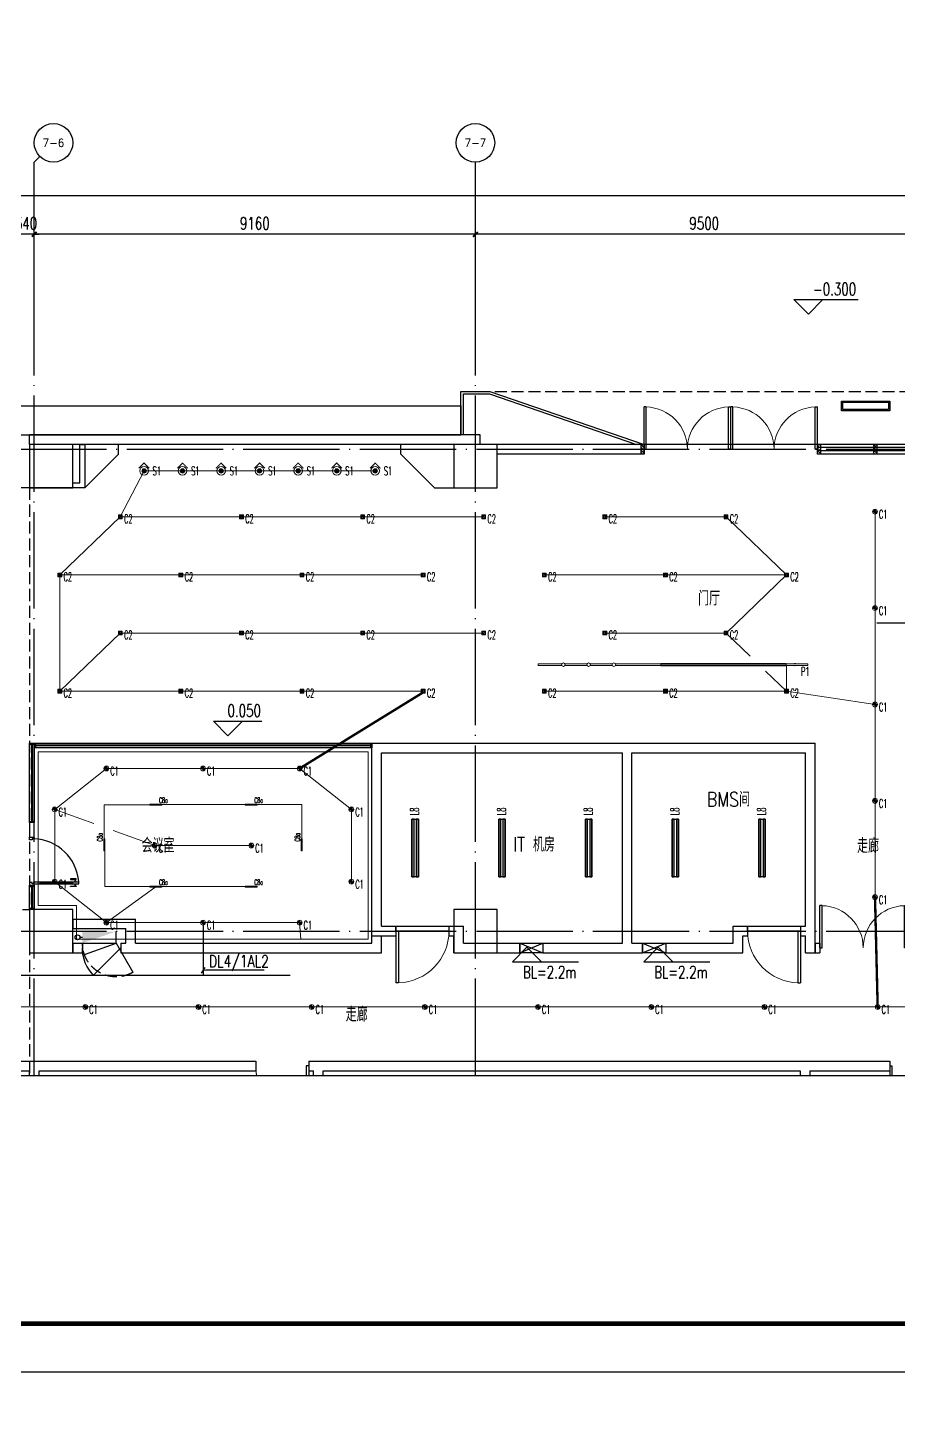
# Model space of a CAD drawing. Extents: x -621157 to 1764546, y -106808 to 741893.
# Drawn here: x 579277 to 597344, y -21421 to 7495 of the extents above; entities that cross this region are included whole.
import ezdxf
from ezdxf import colors
from ezdxf.entities.mleader import LeaderData, LeaderLine
from ezdxf.enums import TextEntityAlignment as Align
from ezdxf.math import Vec2, Vec3
from ezdxf.xclip import XClip

# ---------------------------------------------------------------- set-up
doc = ezdxf.new("R2010")
doc.units = 0
doc.header["$LTSCALE"] = 1000
doc.header["$MEASUREMENT"] = 0
doc.header["$XCLIPFRAME"] = 0
for name, pattern in [('DOT', [6.35, 0, -6.35]), ('XREF-A-101-平面图_t3$0$DASH', [0.35, 0.25, -0.1]), ('XREF-A-101-平面图_t3$0$DOTE', [2.42, 2, -0.2, 0.02, -0.2])]:
    doc.linetypes.add(name, pattern=pattern)
for name, color, linetype in [('0-底图', 7, 'Continuous'), ('AXIS_TEXT', 7, 'Continuous'), ('WIRE-照明', 4, 'Continuous'), ('XREF-A-101-平面图_t3$0$A-COLUMN', 8, 'Continuous'), ('XREF-A-101-平面图_t3$0$A-CURTWALL', 8, 'Continuous'), ('XREF-A-101-平面图_t3$0$A-DIM_ELEV', 8, 'Continuous'), ('XREF-A-101-平面图_t3$0$A-DOTE', 8, 'Continuous'), ('XREF-A-101-平面图_t3$0$A-GROUND', 8, 'Continuous'), ('XREF-A-101-平面图_t3$0$A-ROOM-CH', 8, 'Continuous'), ('XREF-A-101-平面图_t3$0$A-SEE', 8, 'Continuous'), ('XREF-A-101-平面图_t3$0$A-SURFACE', 8, 'Continuous'), ('XREF-A-101-平面图_t3$0$A-WALL', 8, 'Continuous'), ('XREF-A-101-平面图_t3$0$A-WALL-FILL', 8, 'Continuous'), ('XREF-A-101-平面图_t3$0$A-WINDOW', 8, 'Continuous'), ('XREF-A-101-平面图_t3$0$AXIS', 8, 'Continuous'), ('XREF-A-101-平面图_t3$0$DOOR-INF', 8, 'Continuous'), ('XREF-A-101-平面图_t3$0$GLASS WALL-INF', 8, 'Continuous'), ('XREF-A-101-平面图_t3$0$GROUND', 8, 'Continuous'), ('XREF-A-101-平面图_t3$0$I-SURFACE', 8, 'Continuous'), ('XREF-A-101-平面图_t3$0$I-WALL-GYPSUM', 8, 'Continuous'), ('XREF-A-101-平面图_t3$0$P-EQUIPMENT', 8, 'Continuous'), ('XREF-A-101-平面图_t3$0$P-FOUNDATION', 8, 'XREF-A-101-平面图_t3$0$DASH'), ('XREF-A-101-平面图_t3$0$PARTITION-INF', 8, 'Continuous'), ('XREF-A-101-平面图_t3$0$水-尺寸', 8, 'Continuous'), ('电-折断线', 3, 'Continuous')]:
    doc.layers.add(name, color=color, linetype=linetype)
doc.layers.add('00-dali线', color=3, linetype='Continuous', true_color=0x00ff00)
doc.layers.add('00-照明回路线', color=6, linetype='Continuous', lineweight=0)
doc.layers.add('LIGHT-INF', color=6, linetype='Continuous', lineweight=0)
doc.styles.add('COMPLEX', font='COMPLEX')
doc.styles.add('E-FST', font='txt.shx', dxfattribs={"width": 0.75, "height": 250, "bigfont": '@@gbcbig.shx'})
doc.styles.add('INF DIM', font='SIMPLEX.SHX', dxfattribs={"width": 0.7, "bigfont": 'hztxt.shx'})
doc.styles.get("Standard").update_dxf_attribs({"font": 'romans.shx', "bigfont": 'HZDXC.SHX'})
doc.styles.add('XREF-A-101-平面图_t3$0$-HZDXCROMANS', font='ROMANS.shx', dxfattribs={"bigfont": 'HZDXC.shx'})
doc.styles.add('XREF-A-101-平面图_t3$0$A-AXIS-LABEL', font='COMPLEX', dxfattribs={"bigfont": 'GBCBIG'})
doc.styles.add('XREF-A-101-平面图_t3$0$A-DIM_T3', font='SIMPLEX', dxfattribs={"width": 0.705882, "bigfont": 'GBCBIG'})
doc.styles.add('XREF-A-101-平面图_t3$0$A-STANDARD', font='SIMPLEX', dxfattribs={"bigfont": 'GBCBIG'})
doc.linetypes.add('LED', pattern='A,6,-3.5,["LED",Standard,S=2.54,R=0,X=-2.54,Y=-1.27],-4.8', length=14.3)
doc.dimstyles.get("Standard").update_dxf_attribs({"dimscale": 100, "dimtxt": 3.5, "dimasz": 1, "dimexe": 2.5, "dimexo": 3, "dimgap": 1.5, "dimtad": 1, "dimdec": 0, "dimzin": 0, "dimdsep": 46, "dimtxsty": 'Standard', "dimblk": 'ARCHTICK', "dimcen": 0.09, "dimadec": 0, "dimazin": 0, "dimtfac": 1, "dimtdec": 0, "dimtix": 1, "dimtmove": 2, "dimatfit": 3, "dimfxl": 0, "dimtolj": 1, "dimtzin": 0, "dimarcsym": 0})
doc.dimstyles.new('XREF-A-101-平面图_t3$0$A-DIM-100', dxfattribs={"dimscale": 100, "dimtxt": 2.55, "dimasz": 1, "dimexe": 2.5, "dimexo": 3, "dimgap": 1, "dimtad": 1, "dimdec": 0, "dimzin": 0, "dimdsep": 46, "dimtxsty": 'XREF-A-101-平面图_t3$0$A-DIM_T3', "dimblk": 'XREF-A-101-平面图_t3$0$_ArchTick', "dimcen": 0.09, "dimclrt": 7, "dimazin": 2, "dimtfac": 1, "dimtdec": 0, "dimtix": 1, "dimtmove": 2, "dimatfit": 3, "dimfxl": 0, "dimtolj": 1, "dimtzin": 0, "dimarcsym": 0})

# ---------------------------------------------------------------- blocks, each defined once
blk = doc.blocks.new('XREF-A-101-平面图_t3$0$_ArchTick')
at = {"color": 0, "linetype": 'ByBlock', "const_width": 0.4}
blk.add_lwpolyline([(-0.5, -0.5), (0.5, 0.5)], dxfattribs=at)
blk = doc.blocks.new('*D25413')
at = {"layer": 'Defpoints', "color": 0}
for p in [(47500, 44460), (47500, 43300), (57000, 43300)]:
    blk.add_point(p, dxfattribs=at)
at = {"layer": 'XREF-A-101-平面图_t3$0$AXIS', "color": 0, "lineweight": -2}
for p, q in [((47500, 43600), (47500, 44710)), ((57000, 43600), (57000, 44710)), ((57000, 44460), (47500, 44460))]:
    blk.add_line(p, q, dxfattribs=at)
at = {"layer": 'XREF-A-101-平面图_t3$0$AXIS', "color": 0, "linetype": 'ByBlock', "lineweight": -2, "xscale": 100, "yscale": 100, "zscale": 100, "rotation": 180}
blk.add_blockref('XREF-A-101-平面图_t3$0$_ArchTick', (47500, 44460), dxfattribs=at)
at = {"layer": 'XREF-A-101-平面图_t3$0$AXIS', "color": 0, "linetype": 'ByBlock', "lineweight": -2, "xscale": 100, "yscale": 100, "zscale": 100}
blk.add_blockref('XREF-A-101-平面图_t3$0$_ArchTick', (57000, 44460), dxfattribs=at)
at = {"layer": 'XREF-A-101-平面图_t3$0$AXIS', "color": 7, "insert": (52250, 44687), "char_height": 255, "attachment_point": 5, "style": 'XREF-A-101-平面图_t3$0$A-DIM_T3'}
blk.add_mtext('\\A1;9500', dxfattribs=at)
blk = doc.blocks.new('*D25414')
at = {"layer": 'Defpoints', "color": 0}
for p in [(38340, 44460), (38340, 43300), (47500, 43300)]:
    blk.add_point(p, dxfattribs=at)
at = {"layer": 'XREF-A-101-平面图_t3$0$AXIS', "color": 0, "lineweight": -2}
for p, q in [((38340, 43600), (38340, 44710)), ((47500, 43600), (47500, 44710)), ((47500, 44460), (38340, 44460))]:
    blk.add_line(p, q, dxfattribs=at)
at = {"layer": 'XREF-A-101-平面图_t3$0$AXIS', "color": 0, "linetype": 'ByBlock', "lineweight": -2, "xscale": 100, "yscale": 100, "zscale": 100, "rotation": 180}
blk.add_blockref('XREF-A-101-平面图_t3$0$_ArchTick', (38340, 44460), dxfattribs=at)
at = {"layer": 'XREF-A-101-平面图_t3$0$AXIS', "color": 0, "linetype": 'ByBlock', "lineweight": -2, "xscale": 100, "yscale": 100, "zscale": 100}
blk.add_blockref('XREF-A-101-平面图_t3$0$_ArchTick', (47500, 44460), dxfattribs=at)
at = {"layer": 'XREF-A-101-平面图_t3$0$AXIS', "color": 7, "insert": (42920, 44687), "char_height": 255, "attachment_point": 5, "style": 'XREF-A-101-平面图_t3$0$A-DIM_T3'}
blk.add_mtext('\\A1;9160', dxfattribs=at)
blk = doc.blocks.new('*D25415')
at = {"layer": 'Defpoints', "color": 0}
for p in [(38000, 44460), (38000, 43300), (38340, 43300)]:
    blk.add_point(p, dxfattribs=at)
at = {"layer": 'XREF-A-101-平面图_t3$0$AXIS', "color": 0, "lineweight": -2}
for p, q in [((38000, 43600), (38000, 44710)), ((38340, 43600), (38340, 44710)), ((38000, 44460), (37900, 44460)), ((38340, 44460), (38000, 44460)), ((38340, 44460), (38440, 44460))]:
    blk.add_line(p, q, dxfattribs=at)
at = {"layer": 'XREF-A-101-平面图_t3$0$AXIS', "color": 0, "linetype": 'ByBlock', "lineweight": -2, "xscale": 100, "yscale": 100, "zscale": 100}
blk.add_blockref('XREF-A-101-平面图_t3$0$_ArchTick', (38000, 44460), dxfattribs=at)
at = {"layer": 'XREF-A-101-平面图_t3$0$AXIS', "color": 0, "linetype": 'ByBlock', "lineweight": -2, "xscale": 100, "yscale": 100, "zscale": 100, "rotation": 180}
blk.add_blockref('XREF-A-101-平面图_t3$0$_ArchTick', (38340, 44460), dxfattribs=at)
at = {"layer": 'XREF-A-101-平面图_t3$0$AXIS', "color": 7, "insert": (38170, 44687), "char_height": 255, "attachment_point": 5, "style": 'XREF-A-101-平面图_t3$0$A-DIM_T3'}
blk.add_mtext('\\A1;340', dxfattribs=at)
blk = doc.blocks.new('_AXISO')
blk.add_circle((0, 0), 0.5)
at = {"layer": 'AXIS_TEXT', "style": 'COMPLEX'}
blk.add_attdef('A', text='', height=0.56, dxfattribs=at).set_placement((-0.25, -0.28), (0.25, -0.28), align=Align.FIT)
blk = doc.blocks.new('*D25422')
at = {"layer": 'Defpoints', "color": 0}
for p in [(-300, 45260), (-300, 43300), (66600, 43300)]:
    blk.add_point(p, dxfattribs=at)
at = {"layer": 'XREF-A-101-平面图_t3$0$AXIS', "color": 0, "lineweight": -2}
for p, q in [((-300, 43600), (-300, 45510)), ((66600, 43600), (66600, 45510)), ((66600, 45260), (-300, 45260))]:
    blk.add_line(p, q, dxfattribs=at)
at = {"layer": 'XREF-A-101-平面图_t3$0$AXIS', "color": 0, "linetype": 'ByBlock', "lineweight": -2, "xscale": 100, "yscale": 100, "zscale": 100, "rotation": 180}
blk.add_blockref('XREF-A-101-平面图_t3$0$_ArchTick', (-300, 45260), dxfattribs=at)
at = {"layer": 'XREF-A-101-平面图_t3$0$AXIS', "color": 0, "linetype": 'ByBlock', "lineweight": -2, "xscale": 100, "yscale": 100, "zscale": 100}
blk.add_blockref('XREF-A-101-平面图_t3$0$_ArchTick', (66600, 45260), dxfattribs=at)
at = {"layer": 'XREF-A-101-平面图_t3$0$AXIS', "color": 7, "insert": (33150, 45487), "char_height": 255, "attachment_point": 5, "style": 'XREF-A-101-平面图_t3$0$A-DIM_T3'}
blk.add_mtext('\\A1;66900', dxfattribs=at)
blk = doc.blocks.new('XREF-A-101-平面图_t3$0$G$C869EB286')
at = {"layer": 'XREF-A-101-平面图_t3$0$A-WINDOW'}
h = blk.add_hatch(dxfattribs=at)
h.set_pattern_fill('ANSI31', color=256, scale=25)
h.set_pattern_definition([(45, (-143.957, -89940), (-28.0633, 28.0633), [])])
h.paths.add_polyline_path([(0, 60), (200, 60), (200, 0), (0, 0)])
blk.add_lwpolyline([(0, 60), (200, 60), (200, 0), (0, 0)], close=True, dxfattribs=at)
blk = doc.blocks.new('XREF-A-101-平面图_t3$0$柱网1F')
at = {"layer": 'XREF-A-101-平面图_t3$0$A-COLUMN'}
for points in [[(38240, -800), (39140, -800), (39140, 100), (38240, 100)], [(47050, -800), (47950, -800), (47950, 100), (47050, 100)], [(38240, -10450), (39140, -10450), (39140, -9550), (38240, -9550)], [(47050, -10450), (47950, -10450), (47950, -9550), (47050, -9550)]]:
    blk.add_lwpolyline(points, close=True, dxfattribs=at)
blk = doc.blocks.new('XREF-A-101-平面图_t3$0$轴网(2)')
at = {"layer": 'XREF-A-101-平面图_t3$0$A-DOTE', "linetype": 'XREF-A-101-平面图_t3$0$DOTE'}
for p, q in [((38340, -3300), (38340, 43300)), ((47500, -3300), (47500, 43300))]:
    blk.add_line(p, q, dxfattribs=at)
blk = doc.blocks.new('XREF-A-101-平面图_t3$0$ROOM')
at = {"layer": 'XREF-A-101-平面图_t3$0$A-ROOM-CH', "style": 'XREF-A-101-平面图_t3$0$-HZDXCROMANS', "width": 0.6}
for tag, p in [('中文房间名称', (0, -1000)), ('英文房间名称', (0, -1500))]:
    blk.add_attdef(tag, text='', height=300, dxfattribs=at).set_placement(p, align=Align.CENTER)
blk = doc.blocks.new('_ArchTick')
at = {"color": 0, "linetype": 'ByBlock', "const_width": 0.4}
blk.add_lwpolyline([(-0.5, -0.5), (0.5, 0.5)], dxfattribs=at)
blk = doc.blocks.new('*D25423')
at = {"layer": 'Defpoints', "color": 0}
blk.add_point((0, 0), dxfattribs=at)
blk.add_point((0, 0), dxfattribs=at)
blk.add_point((0, 0), dxfattribs=at)
blk.add_point((0, 0), dxfattribs=at)
at = {"layer": 'XREF-A-101-平面图_t3$0$水-尺寸', "color": 0, "linetype": 'ByBlock', "lineweight": -2}
blk.add_line((0, 300), (0, 250), dxfattribs=at)
blk.add_line((0, 300), (0, 250), dxfattribs=at)
blk.add_arc((0, 0), 0, 180, 180, dxfattribs=at)
at = {"layer": 'XREF-A-101-平面图_t3$0$水-尺寸', "color": 0, "linetype": 'ByBlock', "lineweight": -2, "xscale": 100, "yscale": 100, "zscale": 100}
for rotation in [90, 90.00000000000001]:
    blk.add_blockref('_ArchTick', (0, 0), dxfattribs=dict(at, rotation=rotation))
at = {"layer": 'XREF-A-101-平面图_t3$0$水-尺寸', "color": 0, "insert": (0, 0), "char_height": 350, "attachment_point": 5}
blk.add_mtext('\\A1;0%%d', dxfattribs=at)
blk = doc.blocks.new('XREF-A-101-平面图_t3$0$rtgvb')
at = {"layer": 'XREF-A-101-平面图_t3$0$P-FOUNDATION', "color": 213, "linetype": 'Continuous'}
for points in [[(20370, 15825), (20370, 16025), (20850, 16025), (20850, 15825)], [(22920, 15825), (22920, 16025), (23400, 16025), (23400, 15825)]]:
    blk.add_lwpolyline(points, close=True, dxfattribs=at)
for points in [[(20370, 16025), (20850, 15825)], [(20370, 15825), (20850, 16025)], [(22920, 16025), (23400, 15825)], [(22920, 15825), (23400, 16025)]]:
    blk.add_lwpolyline(points, dxfattribs=at)
blk = doc.blocks.new('XREF-A-101-平面图_t3$0$A$C4A4B287C')
at = {"layer": 'XREF-A-101-平面图_t3$0$GLASS WALL-INF', "elevation": -1}
blk.add_lwpolyline([(100, 300), (100, 0), (0, 0), (0, 300)], close=True, dxfattribs=at)
blk = doc.blocks.new('*U25301')
at = {"layer": 'XREF-A-101-平面图_t3$0$PARTITION-INF', "color": 8}
for p, q in [((-21681, 43130), (-20082, 43130)), ((-20082, 43030), (-21681, 43030))]:
    blk.add_line(p, q, dxfattribs=at)
at = {"layer": 'XREF-A-101-平面图_t3$0$PARTITION-INF', "color": 5}
for p, q in [((-20082, 43085), (-21681, 43085)), ((-20082, 43075), (-21681, 43075))]:
    blk.add_line(p, q, dxfattribs=at)
for points in [[(-21706, 43130), (-21681, 43130), (-21681, 43030), (-21706, 43030)], [(-20082, 43130), (-20057, 43130), (-20057, 43030), (-20082, 43030)]]:
    blk.add_lwpolyline(points, close=True, dxfattribs=at)
blk = doc.blocks.new('XREF-A-101-平面图_t3$0$EW23')
at = {"color": 5}
for p, q in [((7205, 24900, 0), (7205, 23970, 0)), ((7205, 24900, 0), (7245, 24900, 0)), ((7245, 24900, 0), (7245, 23970, 0)), ((7245, 24780, 0), (7205, 24780, 0)), ((7205, 24090, 0), (7246, 24090, 0)), ((7205, 23970, 0), (7245, 23970, 0))]:
    blk.add_line(p, q, dxfattribs=at)
at = {"color": 5, "elevation": 0}
for points in [[(7215, 24995), (7175, 24995), (7175, 24895), (7205, 24895), (7205, 24940), (7233, 24940), (7233, 24985), (7233, 24995), (7215, 24995)], [(8135, 24995), (8175, 24995), (8175, 24895), (8140, 24895), (8140, 24940), (8117, 24940), (8117, 24985), (8117, 24995), (8135, 24995)]]:
    blk.add_lwpolyline(points, close=True, dxfattribs=at)
at = {"color": 8, "elevation": 0}
for points in [[(7228, 24780), (7228, 24090)], [(7160, 24035), (7160, 24026), (7150, 24026), (7150, 24140), (7160, 24140), (7160, 24045)], [(7296, 24035), (7296, 24026), (7306, 24026), (7306, 24140), (7296, 24140), (7296, 24045)]]:
    blk.add_lwpolyline(points, dxfattribs=at)
for points in [[(7200, 24035), (7154, 24035), (7154, 24045), (7200, 24045)], [(7205, 24021), (7200, 24021), (7200, 24059), (7205, 24059)], [(7246, 24021), (7256, 24021), (7256, 24059), (7246, 24059)], [(7256, 24035), (7302, 24035), (7302, 24045), (7256, 24045)]]:
    blk.add_lwpolyline(points, close=True, dxfattribs=at)
at = {"color": 8}
blk.add_arc((7172, 24936, 0), 969, 274.4003, 357.8611, dxfattribs=at)
blk = doc.blocks.new('*U25304')
at = {"layer": 'XREF-A-101-平面图_t3$0$PARTITION-INF', "color": 8}
for p, q in [((-21681, 43130), (-21231, 43130)), ((-21231, 43030), (-21681, 43030))]:
    blk.add_line(p, q, dxfattribs=at)
at = {"layer": 'XREF-A-101-平面图_t3$0$PARTITION-INF', "color": 5}
for p, q in [((-21231, 43085), (-21681, 43085)), ((-21231, 43075), (-21681, 43075))]:
    blk.add_line(p, q, dxfattribs=at)
for points in [[(-21706, 43130), (-21681, 43130), (-21681, 43030), (-21706, 43030)], [(-21231, 43130), (-21206, 43130), (-21206, 43030), (-21231, 43030)]]:
    blk.add_lwpolyline(points, close=True, dxfattribs=at)
blk = doc.blocks.new('*U25305')
at = {"layer": 'XREF-A-101-平面图_t3$0$PARTITION-INF', "color": 8}
for p, q in [((-21681, 43130), (-14721, 43130)), ((-14721, 43030), (-21681, 43030))]:
    blk.add_line(p, q, dxfattribs=at)
at = {"layer": 'XREF-A-101-平面图_t3$0$PARTITION-INF', "color": 5}
for p, q in [((-14721, 43085), (-21681, 43085)), ((-14721, 43075), (-21681, 43075))]:
    blk.add_line(p, q, dxfattribs=at)
for points in [[(-21706, 43130), (-21681, 43130), (-21681, 43030), (-21706, 43030)], [(-14721, 43130), (-14696, 43130), (-14696, 43030), (-14721, 43030)]]:
    blk.add_lwpolyline(points, close=True, dxfattribs=at)
blk = doc.blocks.new('XREF-A-101-平面图_t3$0$G$C392A9A82')
at = {"layer": 'XREF-A-101-平面图_t3$0$I-SURFACE'}
blk.add_line((38200, -9650), (38340, -9650), dxfattribs=at)
at = {"layer": 'XREF-A-101-平面图_t3$0$I-WALL-GYPSUM'}
blk.add_lwpolyline([(39240, -900), (39240, -800), (39390, -800), (39390, -200), (39390, -200), (39390, 0), (39490, 0), (39490, -900), (39240, -900)], dxfattribs=at)
at = {"layer": 'XREF-A-101-平面图_t3$0$PARTITION-INF'}
for p, q in [((40190, -200), (39490, -900)), ((40190, -200), (40190, 0)), ((46050, -200), (46050, 0)), ((46050, -200), (46750, -900)), ((39490, -900), (37050, -900)), ((46750, -900), (47150, -900))]:
    blk.add_line(p, q, dxfattribs=at)
at = {"layer": 'XREF-A-101-平面图_t3$0$DOOR-INF', "xscale": -1}
blk.add_blockref('XREF-A-101-平面图_t3$0$A$C4A4B287C', (38440, -8149), dxfattribs=at)
at = {"layer": 'XREF-A-101-平面图_t3$0$DOOR-INF', "rotation": 90}
blk.add_blockref('XREF-A-101-平面图_t3$0$EW23', (63335, -16325, 0), dxfattribs=at)
at = {"layer": 'XREF-A-101-平面图_t3$0$PARTITION-INF', "rotation": 90}
for name, p in [('*U25301', (81471, 13857, -1)), ('*U25304', (81471, 12056))]:
    blk.add_blockref(name, p, dxfattribs=at)
at = {"layer": 'XREF-A-101-平面图_t3$0$PARTITION-INF'}
blk.add_blockref('*U25305', (60146, -49330, -1), dxfattribs=at)
blk = doc.blocks.new('XREF-A-101-平面图_t3$0$DOOR2DLIB$SYSLIB$00000108')
at = {"color": 0}
for p, q in [((-0.5, 0), (-0.5, 0.4875)), ((-0.475, 0.4875), (-0.5, 0.4875)), ((-0.475, 0), (-0.475, 0.4875)), ((0.475, 0), (0.475, 0.4875)), ((0.475, 0.4875), (0.5, 0.4875)), ((0.5, 0), (0.5, 0.4875)), ((-0.5, 0), (-0.475, 0)), ((0.5, 0), (0.475, 0))]:
    blk.add_line(p, q, dxfattribs=at)
at = {"color": 0, "lineweight": 13}
for centre, start, end in [((-0.4875, 0), 0, 88.53072), ((0.4875, 0), 91.46928, 180)]:
    blk.add_arc(centre, 0.4875, start, end, dxfattribs=at)
blk = doc.blocks.new('XREF-A-101-平面图_t3$0$DOOR2DLIB$SYSLIB$00000107')
at = {"color": 0}
for p, q in [((0.45, 0.975), (0.5, 0.975)), ((0.45, 0), (0.45, 0.975)), ((0.5, 0), (0.5, 0.975)), ((0.5, 0), (0.45, 0))]:
    blk.add_line(p, q, dxfattribs=at)
at = {"color": 0, "lineweight": 13}
blk.add_arc((0.475, 0), 0.975, 91.4693, 180, dxfattribs=at)
blk = doc.blocks.new('XREF-A-101-平面图_t3$0$DOOR2DLIB$SYSLIB$00000101')
at = {"color": 0}
blk.add_line((0.5, 0), (-0.207, 0.707), dxfattribs=at)
blk.add_arc((0.5, 0), 1, 135, 180, dxfattribs=at)
blk = doc.blocks.new('Infinity011318299')
at = {"linetype": 'DOT'}
blk.add_wipeout([(-40, 40), (40, 40), (40, -40), (-40, -40)], dxfattribs=at)
for points in [[(40, 40), (-40, 40), (-40, -40), (40, -40)], [(30, 30), (30, -30), (-30, -30), (-30, 30)]]:
    blk.add_lwpolyline(points, close=True)
for radius in [29.3, 22.5]:
    blk.add_circle((0, 0), radius)
at = {"style": 'INF DIM', "width": 0.5}
blk.add_text('C2', height=180, dxfattribs=at).set_placement((78, -130))
blk = doc.blocks.new('Infinity0113183485')
h = blk.add_hatch(color=256)
edge = h.paths.add_edge_path()
edge.add_arc((0, 0), 45, -90, 270, ccw=False)
at = {"const_width": 22.5}
blk.add_lwpolyline([(-109, 54), (0, 163), (109, 54)], dxfattribs=at)
for radius in [90, 45]:
    blk.add_circle((0, 0), radius)
at = {"style": 'INF DIM', "width": 0.5}
blk.add_text('S1', height=180, dxfattribs=at).set_placement((179, -90))
blk = doc.blocks.new('Infinity0113184999')
for p, q in [((-4584, 15), (-5041, 15)), ((-4060, 15), (-4515, 15)), ((-3050, 15), (-3991, 15)), ((-450, 14), (-3050, 14)), ((-4584, -15), (-5041, -15)), ((-4060, -15), (-4515, -15)), ((-3050, -15), (-3991, -15)), ((-450, -14), (-3050, -14))]:
    blk.add_line(p, q)
for points in [[(-5109, 15), (-5600, 15), (-5600, 14), (-5600, -8), (-5600, -11), (-5600, -13), (-5600, -14), (-5600, -15), (-5109, -15)], [(-450, -24), (-3050, -24), (-3050, 24), (-450, 24), (-450, -24)], [(-450, 15), (0, 15), (0, -15), (-450, -15)]]:
    blk.add_lwpolyline(points)
for centre in [(-5075, 0), (-4550, 0), (-4025, 0)]:
    blk.add_circle(centre, 37.5)
for start, end in [(38.6822, 141.3178), (218.6822, 321.3178)]:
    blk.add_arc((-276, 0), 24, start, end)
at = {"style": 'INF DIM', "width": 0.5}
blk.add_text('P1', height=180, dxfattribs=at).set_placement((-140, -231))
blk = doc.blocks.new('A$Cffee1762')
h = blk.add_hatch(color=8)
h.dxf.hatch_style = 1
h.paths.add_polyline_path([(-50, 0), (-24, 0, -0.414214), (0, 24), (0, 50, 0.414214)])
h.paths.add_polyline_path([(0, -24), (0, -50, 0.414214), (50, 0), (24, 0, -0.414214)])
at = {"color": 8}
for points in [[(50, 0), (-50, 0)], [(0, 50), (0, -50)]]:
    blk.add_lwpolyline(points, dxfattribs=at)
blk.add_circle((0, 0), 50)
blk.add_circle((0, 0), 24.5, dxfattribs=at)
at = {"style": 'INF DIM', "width": 0.5}
blk.add_text('C1', height=180, dxfattribs=at).set_placement((81, -144))
blk = doc.blocks.new('*U24663')
at = {"layer": 'LIGHT-INF'}
blk.add_blockref('A$Cffee1762', (-71, 47), dxfattribs=at)
blk = doc.blocks.new('*U24662')
at = {"layer": 'LIGHT-INF', "color": 0, "linetype": 'ByBlock', "lineweight": -2}
for p in [(0, 8000), (0, 6000), (0, 4000), (0, 2000), (0, 0)]:
    blk.add_blockref('*U24663', p, dxfattribs=at)
blk = doc.blocks.new('*U24665')
at = {"layer": 'LIGHT-INF'}
blk.add_blockref('A$Cffee1762', (-71, 47), dxfattribs=at)
blk = doc.blocks.new('*U24664')
at = {"layer": 'LIGHT-INF', "color": 0, "linetype": 'ByBlock', "lineweight": -2}
for p in [(-23500, 0), (-21150, 0), (-18800, 0), (-16450, 0), (-14100, 0), (-11750, 0), (-9400, 0), (-7050, 0)]:
    blk.add_blockref('*U24665', p, dxfattribs=at)
blk = doc.blocks.new('C8A')
blk.add_lwpolyline([(793203, -54121), (793203, -54086), (793603, -54086), (793603, -54121)], close=True)
for centre in [(793243, -54104), (793283, -54104), (793323, -54104), (793363, -54104), (793403, -54104), (793443, -54104), (793483, -54104), (793523, -54104), (793563, -54104)]:
    blk.add_circle(centre, 10)
at = {"style": 'INF DIM', "width": 0.5}
blk.add_text('C8a', height=180, dxfattribs=at).set_placement((793513, -54050))
blk = doc.blocks.new('G$C6C03BD24')
h = blk.add_hatch(color=8)
h.dxf.hatch_style = 1
h.paths.add_polyline_path([(46228, -7675), (46183, -7675), (46183, -8875), (46228, -8875)])
h = blk.add_hatch(color=8)
h.dxf.hatch_style = 1
h.paths.add_polyline_path([(46317, -7675), (46272, -7675), (46272, -8875), (46317, -8875)])
h = blk.add_hatch(color=8)
h.dxf.hatch_style = 1
h.paths.add_polyline_path([(48028, -7675), (47983, -7675), (47983, -8875), (48028, -8875)])
h = blk.add_hatch(color=8)
h.dxf.hatch_style = 1
h.paths.add_polyline_path([(48117, -7675), (48072, -7675), (48072, -8875), (48117, -8875)])
h = blk.add_hatch(color=8)
h.dxf.hatch_style = 1
h.paths.add_polyline_path([(49828, -7675), (49783, -7675), (49783, -8875), (49828, -8875)])
h = blk.add_hatch(color=8)
h.dxf.hatch_style = 1
h.paths.add_polyline_path([(49917, -7675), (49872, -7675), (49872, -8875), (49917, -8875)])
h = blk.add_hatch(color=8)
h.dxf.hatch_style = 1
h.paths.add_polyline_path([(51628, -7675), (51583, -7675), (51583, -8875), (51628, -8875)])
h = blk.add_hatch(color=8)
h.dxf.hatch_style = 1
h.paths.add_polyline_path([(51717, -7675), (51672, -7675), (51672, -8875), (51717, -8875)])
h = blk.add_hatch(color=8)
h.dxf.hatch_style = 1
h.paths.add_polyline_path([(53428, -7675), (53383, -7675), (53383, -8875), (53428, -8875)])
h = blk.add_hatch(color=8)
h.dxf.hatch_style = 1
h.paths.add_polyline_path([(53517, -7675), (53472, -7675), (53472, -8875), (53517, -8875)])
at = {"color": 8}
for p, q in [((46183, -7675), (46317, -7675)), ((46183, -8875), (46183, -7675)), ((46317, -7675), (46317, -8875)), ((47983, -7675), (48117, -7675)), ((47983, -8875), (47983, -7675)), ((48117, -7675), (48117, -8875)), ((49783, -7675), (49917, -7675)), ((49783, -8875), (49783, -7675)), ((49917, -7675), (49917, -8875)), ((51583, -7675), (51717, -7675)), ((51583, -8875), (51583, -7675)), ((51717, -7675), (51717, -8875)), ((53383, -7675), (53517, -7675)), ((53383, -8875), (53383, -7675)), ((53517, -7675), (53517, -8875)), ((46317, -8875), (46183, -8875)), ((48117, -8875), (47983, -8875)), ((49917, -8875), (49783, -8875)), ((51717, -8875), (51583, -8875)), ((53517, -8875), (53383, -8875))]:
    blk.add_line(p, q, dxfattribs=at)
for points in [[(46183, -7675), (46183, -8875), (46228, -8875), (46228, -7675), (46183, -7675)], [(46272, -7675), (46272, -8875), (46317, -8875), (46317, -7675), (46272, -7675)], [(47983, -7675), (47983, -8875), (48028, -8875), (48028, -7675), (47983, -7675)], [(48072, -7675), (48072, -8875), (48117, -8875), (48117, -7675), (48072, -7675)], [(49783, -7675), (49783, -8875), (49828, -8875), (49828, -7675), (49783, -7675)], [(49872, -7675), (49872, -8875), (49917, -8875), (49917, -7675), (49872, -7675)], [(51583, -7675), (51583, -8875), (51628, -8875), (51628, -7675), (51583, -7675)], [(51672, -7675), (51672, -8875), (51717, -8875), (51717, -7675), (51672, -7675)], [(53383, -7675), (53383, -8875), (53428, -8875), (53428, -7675), (53383, -7675)], [(53472, -7675), (53472, -8875), (53517, -8875), (53517, -7675), (53472, -7675)]]:
    blk.add_lwpolyline(points, close=True, dxfattribs=at)
at = {"layer": 'LIGHT-INF', "color": 6, "linetype": 'LED', "ltscale": 0.05}
blk.add_lwpolyline([(38420, -6280), (38420, -9470), (39220, -9470), (39220, -10170), (45270, -10170), (45270, -6280)], close=True, dxfattribs=at)
at = {"layer": 'LIGHT-INF', "color": 6}
for name, p in [('Infinity0113183485', (40620, -450)), ('Infinity0113183485', (41420, -450)), ('Infinity0113183485', (42220, -450)), ('Infinity0113183485', (43020, -450)), ('Infinity0113183485', (43820, -450)), ('Infinity0113183485', (44620, -450)), ('Infinity0113183485', (45420, -450)), ('Infinity011318299', (40128, -1405)), ('Infinity011318299', (42643, -1405)), ('Infinity011318299', (45158, -1405)), ('Infinity011318299', (47672, -1405)), ('Infinity011318299', (50187, -1405)), ('Infinity011318299', (52702, -1405)), ('*U24662', (55866, -9344)), ('Infinity011318299', (38871, -2610)), ('Infinity011318299', (41386, -2610)), ('Infinity011318299', (43900, -2610)), ('Infinity011318299', (46415, -2610)), ('Infinity011318299', (48930, -2610)), ('Infinity011318299', (51444, -2610)), ('Infinity011318299', (53959, -2610)), ('Infinity011318299', (40128, -3815)), ('Infinity011318299', (42643, -3815)), ('Infinity011318299', (45158, -3815)), ('Infinity011318299', (47672, -3815)), ('Infinity011318299', (50187, -3815)), ('Infinity011318299', (52702, -3815)), ('Infinity0113184999', (54400, -4470)), ('Infinity011318299', (38871, -5020)), ('Infinity011318299', (41386, -5020)), ('Infinity011318299', (43900, -5020)), ('Infinity011318299', (46415, -5020)), ('Infinity011318299', (48930, -5020)), ('Infinity011318299', (51444, -5020)), ('Infinity011318299', (53959, -5020)), ('A$Cffee1762', (39839, -6625)), ('A$Cffee1762', (41845, -6625)), ('A$Cffee1762', (43851, -6625)), ('A$Cffee1762', (38765, -7475)), ('A$Cffee1762', (44925, -7475)), ('A$Cffee1762', (40842, -8225)), ('A$Cffee1762', (42848, -8225)), ('A$Cffee1762', (38765, -8975)), ('A$Cffee1762', (44925, -8975)), ('A$Cffee1762', (39839, -9825)), ('A$Cffee1762', (41845, -9825)), ('A$Cffee1762', (43851, -9825)), ('*U24664', (62971, -11622))]:
    blk.add_blockref(name, p, dxfattribs=at)
at = {"layer": 'LIGHT-INF', "color": 6, "xscale": 0.625, "yscale": 0.625, "zscale": 0.625}
for p in [(-455013, 26440), (-453035, 26440), (-455013, 24738), (-453035, 24738)]:
    blk.add_blockref('C8A', p, dxfattribs=at)
at = {"layer": 'LIGHT-INF', "color": 6, "xscale": 0.625, "yscale": 0.625, "zscale": 0.625, "rotation": 90}
for p in [(5980, -504088), (10080, -504088)]:
    blk.add_blockref('C8A', p, dxfattribs=at)
at = {"color": 8, "style": 'INF DIM', "width": 0.5}
for p in [(46328, -7596), (48128, -7596), (49928, -7596), (51728, -7596), (53528, -7596)]:
    blk.add_text('L8', height=180, rotation=90, dxfattribs=at).set_placement(p)
blk = doc.blocks.new('_Oblique')
at = {"color": 0, "linetype": 'ByBlock', "lineweight": -2}
blk.add_line((-0.5, -0.5), (0.5, 0.5), dxfattribs=at)
blk = doc.blocks.new('A0-Verital')
blk.add_lwpolyline([(118900, 84100), (0, 84100), (0, 0), (118900, 0)], close=True)
at = {"const_width": 100}
blk.add_lwpolyline([(2500, 83100), (117900, 83100), (117900, 1000), (2500, 1000)], close=True, dxfattribs=at)
blk = doc.blocks.new('XREF-A-101-平面图_t3$0$轴网')
at = {"layer": 'XREF-A-101-平面图_t3$0$A-DOTE', "linetype": 'XREF-A-101-平面图_t3$0$DOTE'}
for p, q in [((38340, -3300), (38340, 43300)), ((47500, -3300), (47500, 43300)), ((-3300, 40000), (69800, 40000)), ((55830.8, 36400), (69800, 36400)), ((-3300, 30000), (69800, 30000))]:
    blk.add_line(p, q, dxfattribs=at)
at = {"layer": 'XREF-A-101-平面图_t3$0$AXIS'}
for p, q in [((38340, 45959.5), (38457.2, 46076.7)), ((38340, 43300), (38340, 45959.5)), ((47500, 43300), (47500, 45959.5))]:
    blk.add_line(p, q, dxfattribs=at)
ref = blk.add_blockref('_AXISO', (38740, 46359.5), dxfattribs=dict(at, xscale=800, yscale=800, zscale=800))
ref.add_attrib('A', '7-6', dxfattribs={"color": 7, "height": 168.54, "style": 'XREF-A-101-平面图_t3$0$A-AXIS-LABEL', "width": 0.933333}).set_placement((38515.3, 46275.2), (38964.7, 46275.2), align=Align.FIT)
ref = blk.add_blockref('_AXISO', (47500, 46359.5), dxfattribs=dict(at, xscale=800, yscale=800, zscale=800))
ref.add_attrib('A', '7-7', dxfattribs={"color": 7, "height": 168.54, "style": 'XREF-A-101-平面图_t3$0$A-AXIS-LABEL', "width": 0.933333}).set_placement((47275.3, 46275.2), (47724.7, 46275.2), align=Align.FIT)
for p1, p2, distance, picture, middle in [((66600, 43300), (-300, 43300), -1959.5, '*D25422', (33150, 45487)), ((38340, 43300), (38000, 43300), -1159.5, '*D25415', (38170, 44687)), ((47500, 43300), (38340, 43300), -1159.5, '*D25414', (42920, 44687)), ((57000, 43300), (47500, 43300), -1159.5, '*D25413', (52250, 44687))]:
    dim = blk.add_aligned_dim(p1=p1, p2=p2, distance=distance, dimstyle='XREF-A-101-平面图_t3$0$A-DIM-100', dxfattribs=at)
    dim.commit()
    dim.dimension.update_dxf_attribs({"geometry": picture, "text_midpoint": middle})
blk = doc.blocks.new('XREF-A-101-平面图_t3$0$单出口消火栓新')
for p, q in [((-240, 700), (-846.2, 1050)), ((-479.4, 42.2), (-240, 700)), ((-240, 0), (-240, 700)), ((-240, 700), (0, 700))]:
    blk.add_line(p, q)
at = {"color": 0, "linetype": 'XREF-A-101-平面图_t3$0$DASH'}
blk.add_arc((-240, 700), 700, 150, 270, dxfattribs=at)
blk.add_solid([(-240, 0), (0, 0), (0, 700)])
at = {"layer": 'XREF-A-101-平面图_t3$0$水-尺寸', "linetype": 'ByBlock'}
dim = blk.add_angular_dim_3p(base=(0, 0), center=(0, 0), p1=(0, 0), p2=(0, 0), dimstyle='Standard', dxfattribs=at)
dim.commit()
dim.dimension.update_dxf_attribs({"geometry": '*D25423', "text_midpoint": (0, 0)})
blk = doc.blocks.new('*U25256')
at = {"layer": 'XREF-A-101-平面图_t3$0$P-EQUIPMENT', "color": 10}
blk.add_line((0, 120), (50, 120), dxfattribs=at)
at = {"layer": 'XREF-A-101-平面图_t3$0$P-EQUIPMENT'}
blk.add_circle((100, 120), 50, dxfattribs=at)
at = {"layer": 'XREF-A-101-平面图_t3$0$P-EQUIPMENT', "xscale": -1, "rotation": 90}
blk.add_blockref('XREF-A-101-平面图_t3$0$单出口消火栓新', (0, 0), dxfattribs=at)
blk = doc.blocks.new('XREF-A-101-平面图_t3$0$G$C156FCA62')
at = {"layer": 'XREF-A-101-平面图_t3$0$P-EQUIPMENT', "rotation": 180.0000000038017}
blk.add_blockref('*U25256', (39340, 29990), dxfattribs=at)
blk = doc.blocks.new('*U25374')
at = {"layer": 'XREF-A-101-平面图_t3$0$P-EQUIPMENT', "color": 10}
blk.add_line((0, 120), (50, 120), dxfattribs=at)
at = {"layer": 'XREF-A-101-平面图_t3$0$P-EQUIPMENT'}
blk.add_circle((100, 120), 50, dxfattribs=at)
at = {"layer": 'XREF-A-101-平面图_t3$0$P-EQUIPMENT', "xscale": -1, "rotation": 90}
blk.add_blockref('XREF-A-101-平面图_t3$0$单出口消火栓新', (0, 0), dxfattribs=at)
blk = doc.blocks.new('XREF-A-101-平面图_t3$0$G$C646F86AA')
at = {"layer": 'XREF-A-101-平面图_t3$0$P-EQUIPMENT', "rotation": 180.0000000038017}
blk.add_blockref('*U25374', (39340, 29990), dxfattribs=at)
blk = doc.blocks.new('XREF-A-101-平面图_t3')
at = {"layer": 'XREF-A-101-平面图_t3$0$A-DIM_ELEV'}
for p, q in [((254412, 42805), (254112, 43105)), ((254112, 43105), (255442, 43105)), ((254412, 42805), (254712, 43105))]:
    blk.add_line(p, q, dxfattribs=at)
at = {"layer": 'XREF-A-101-平面图_t3$0$A-GROUND', "linetype": 'XREF-A-101-平面图_t3$0$DASH'}
for points in [[(238240, 139200), (238240, 100400)], [(238240, 39200), (238240, 600)]]:
    blk.add_lwpolyline(points, dxfattribs=at)
at = {"layer": 'XREF-A-101-平面图_t3$0$A-SEE', "linetype": 'XREF-A-101-平面图_t3$0$DASH'}
blk.add_lwpolyline([(247200, 41200), (247200, 41200), (267700, 41200), (267700, 27600), (267700, 27600)], dxfattribs=at)
at = {"layer": 'XREF-A-101-平面图_t3$0$A-SURFACE'}
for points in [[(247200, 40300), (247200, 41200), (247800, 41200), (251000, 40100)], [(247250, 40300), (247250, 41150), (247792, 41150), (250846, 40100)]]:
    blk.add_lwpolyline(points, dxfattribs=at)
for points in [[(256100, 41000), (256100, 40800), (255100, 40800), (255100, 41000)], [(256075, 40975), (256075, 40825), (255125, 40825), (255125, 40975)]]:
    blk.add_lwpolyline(points, close=True, dxfattribs=at)
at = {"layer": 'XREF-A-101-平面图_t3$0$A-WALL'}
for p, q in [((234650, 27100), (238240, 27100)), ((238240, 24050), (238240, 27100)), ((238440, 23950), (238440, 27100)), ((238440, 27100), (242940, 27100)), ((244040, 27100), (244140, 27100)), ((244140, 22550), (244140, 27100)), ((244340, 22650), (244340, 27100)), ((244340, 27100), (254240, 27100)), ((254240, 27100), (254240, 25850)), ((254440, 27100), (256100, 27100)), ((254440, 27100), (254440, 25850))]:
    blk.add_line(p, q, dxfattribs=at)
at = {"layer": 'XREF-A-101-平面图_t3$0$A-WALL-FILL', "color": 171}
blk.add_line((247600, 40300), (238240, 40300), dxfattribs=at)
at = {"layer": 'XREF-A-101-平面图_t3$0$A-WINDOW'}
for points in [[(245850, 30100), (246950, 30100), (246950, 30000), (245850, 30000)], [(253150, 30100), (254250, 30100), (254250, 30000), (253150, 30000)]]:
    blk.add_lwpolyline(points, close=True, dxfattribs=at)
at = {"layer": 'XREF-A-101-平面图_t3$0$GROUND'}
for p in [(247200, 40900), (237150, 40300)]:
    blk.add_line(p, (247200, 40300), dxfattribs=at)
blk.add_lwpolyline([(213350, 40700), (236550, 40700), (236550, 40900), (247200, 40900)], dxfattribs=at)
for name, p in [('XREF-A-101-平面图_t3$0$rtgvb', (228050, 13725)), ('XREF-A-101-平面图_t3$0$G$C156FCA62', (200000, 0))]:
    blk.add_blockref(name, p)
at = {"layer": 'XREF-A-101-平面图_t3$0$A-COLUMN'}
blk.add_blockref('XREF-A-101-平面图_t3$0$柱网1F', (200000, 40000), dxfattribs=at)
at = {"layer": 'XREF-A-101-平面图_t3$0$A-DOTE'}
for name, p in [('XREF-A-101-平面图_t3$0$轴网(2)', (200000, 100000)), ('XREF-A-101-平面图_t3$0$轴网', (200000, 0))]:
    blk.add_blockref(name, p, dxfattribs=at)
at = {"layer": 'XREF-A-101-平面图_t3$0$A-ROOM-CH'}
ref = blk.add_blockref('XREF-A-101-平面图_t3$0$ROOM', (252351, 37756), dxfattribs=at)
ref.add_attrib('中文房间名称', '门厅', dxfattribs={"height": 300, "style": 'XREF-A-101-平面图_t3$0$-HZDXCROMANS', "width": 0.8}).set_placement((252351, 36756), align=Align.CENTER)
ref = blk.add_blockref('XREF-A-101-平面图_t3$0$ROOM', (252752, 33584), dxfattribs=at)
ref.add_attrib('中文房间名称', 'BMS间', dxfattribs={"height": 300, "style": 'XREF-A-101-平面图_t3$0$-HZDXCROMANS', "width": 0.8}).set_placement((252752, 32584), align=Align.CENTER)
ref = blk.add_blockref('XREF-A-101-平面图_t3$0$ROOM', (240912, 32630), dxfattribs=at)
ref.add_attrib('中文房间名称', '会议室', dxfattribs={"height": 300, "style": 'XREF-A-101-平面图_t3$0$-HZDXCROMANS', "width": 0.8}).set_placement((240912, 31630), align=Align.CENTER)
ref = blk.add_blockref('XREF-A-101-平面图_t3$0$ROOM', (248716, 32648), dxfattribs=at)
ref.add_attrib('中文房间名称', 'IT 机房', dxfattribs={"height": 300, "style": 'XREF-A-101-平面图_t3$0$-HZDXCROMANS', "width": 0.8}).set_placement((248716, 31648), align=Align.CENTER)
ref = blk.add_blockref('XREF-A-101-平面图_t3$0$ROOM', (255651, 32620), dxfattribs=at)
ref.add_attrib('中文房间名称', '走廊', dxfattribs={"height": 300, "style": 'XREF-A-101-平面图_t3$0$-HZDXCROMANS', "width": 0.8}).set_placement((255651, 31620), align=Align.CENTER)
ref = blk.add_blockref('XREF-A-101-平面图_t3$0$ROOM', (245035, 29121), dxfattribs=at)
ref.add_attrib('中文房间名称', '走廊', dxfattribs={"height": 300, "style": 'XREF-A-101-平面图_t3$0$-HZDXCROMANS', "width": 0.8}).set_placement((245035, 28121), align=Align.CENTER)
at = {"layer": 'XREF-A-101-平面图_t3$0$A-WINDOW', "rotation": 270}
for p in [(250940, 40100), (254600, 40100), (255770, 40100)]:
    blk.add_blockref('XREF-A-101-平面图_t3$0$G$C869EB286', p, dxfattribs=at)
at = {"layer": 'XREF-A-101-平面图_t3$0$A-DIM_ELEV', "color": 7, "style": 'XREF-A-101-平面图_t3$0$A-STANDARD', "width": 0.705882}
blk.add_text('-0.300', height=255, dxfattribs=at).set_placement((254509, 43195))
blk.add_blockref('XREF-A-101-平面图_t3$0$G$C392A9A82', (199900, 40100))
at = {"layer": 'XREF-A-101-平面图_t3$0$A-CURTWALL'}
for p, q in [((258200, 40100), (254600, 40100)), ((258200, 40033), (254600, 40033)), ((258200, 39967), (254600, 39967)), ((258200, 39900), (254600, 39900))]:
    blk.add_line(p, q, dxfattribs=at)
for points in [[(251000, 39900), (251000, 40100)], [(254600, 39900), (254600, 40100)]]:
    blk.add_lwpolyline(points, dxfattribs=at)
at = {"layer": 'XREF-A-101-平面图_t3$0$A-DIM_ELEV'}
for p, q in [((242362, 34055), (242062, 34355)), ((242062, 34355), (243063, 34355)), ((242362, 34055), (242662, 34355)), ((248569, 29665), (248269, 29365)), ((248569, 29665), (248869, 29365)), ((251296, 29665), (250996, 29365)), ((251296, 29665), (251596, 29365)), ((248269, 29365), (249642, 29365)), ((250996, 29365), (252368, 29365))]:
    blk.add_line(p, q, dxfattribs=at)
at = {"layer": 'XREF-A-101-平面图_t3$0$A-WALL'}
for p, q in [((245350, 33900), (250650, 33900)), ((245350, 29900), (245350, 33900)), ((250650, 33900), (254550, 33900)), ((254550, 30000), (254550, 33900)), ((245550, 33700), (250550, 33700)), ((245550, 30100), (245550, 33700)), ((250550, 29750), (250550, 33700)), ((250750, 29750), (250750, 33700)), ((250750, 33700), (254350, 33700)), ((254350, 30100), (254350, 33700)), ((245550, 30100), (245850, 30100)), ((246950, 30100), (247250, 30100)), ((247250, 29750), (247250, 30100)), ((252850, 30100), (253150, 30100)), ((252850, 29750), (252850, 30100)), ((254250, 30100), (254350, 30100)), ((245350, 29900), (245850, 29900)), ((246950, 29900), (247050, 29900)), ((247050, 29550), (247050, 29900)), ((253050, 29900), (253150, 29900)), ((253050, 29550), (253050, 29900)), ((254250, 29900), (254350, 29900)), ((254350, 29550), (254350, 29900)), ((254550, 29550), (254550, 30000)), ((247050, 29550), (248420, 29550)), ((247250, 29750), (248420, 29750)), ((248420, 29750), (248420, 29550)), ((248900, 29750), (250550, 29750)), ((248900, 29750), (248900, 29550)), ((248900, 29550), (250650, 29550)), ((250650, 29550), (250970, 29550)), ((250750, 29750), (250970, 29750)), ((250970, 29750), (250970, 29550)), ((251450, 29750), (252850, 29750)), ((251450, 29750), (251450, 29550)), ((251450, 29550), (253050, 29550)), ((254350, 29550), (254550, 29550)), ((234650, 27300), (238340, 27300)), ((238340, 27300), (242940, 27300)), ((244040, 27300), (244240, 27300)), ((244240, 27300), (254340, 27300)), ((254340, 27300), (256100, 27300))]:
    blk.add_line(p, q, dxfattribs=at)
for points in [[(245850, 30100), (245850, 29900)], [(246950, 30100), (246950, 29900)], [(253150, 30100), (253150, 29900)], [(254250, 30100), (254250, 29900)], [(242940, 27300), (242940, 27100)], [(244040, 27300), (244040, 27100)], [(256100, 27300), (256100, 27100)]]:
    blk.add_lwpolyline(points, dxfattribs=at)
at = {"layer": 'XREF-A-101-平面图_t3$0$A-WALL-FILL', "color": 171}
for p, q in [((238240, 40100), (238240, 40300)), ((247600, 40100), (247600, 40300)), ((247600, 40100), (238240, 40100)), ((251000, 40100), (247950, 40100)), ((247950, 39900), (247950, 40100)), ((251000, 39900), (251000, 40100)), ((251000, 39900), (247950, 39900))]:
    blk.add_line(p, q, dxfattribs=at)
at = {"layer": 'XREF-A-101-平面图_t3$0$A-WINDOW'}
for p, q in [((252800, 40100), (251000, 40100)), ((254600, 40100), (252800, 40100))]:
    blk.add_line(p, q, dxfattribs=at)
at = {"layer": 'XREF-A-101-平面图_t3$0$I-WALL-GYPSUM'}
for p, q in [((239140, 30250), (240440, 30250)), ((239140, 30250), (239140, 30050)), ((240440, 29750), (240440, 30250)), ((239140, 30050), (240240, 30050)), ((240240, 29750), (240240, 30050)), ((245350, 29750), (245350, 29900)), ((245350, 29900), (245550, 29900)), ((245550, 29550), (245550, 29900)), ((239140, 29750), (239340, 29750)), ((239140, 29750), (239140, 29550)), ((239140, 29550), (239340, 29550)), ((240140, 29750), (240240, 29750)), ((240140, 29550), (240340, 29550)), ((240340, 29550), (245550, 29550)), ((240440, 29750), (245350, 29750)), ((254550, 29750), (254650, 29750)), ((254550, 29750), (254550, 29550)), ((254550, 29550), (254650, 29550))]:
    blk.add_line(p, q, dxfattribs=at)
for points in [[(239340, 29750), (239340, 29550)], [(240140, 29750), (240140, 29550)], [(254650, 29750), (254650, 29550)]]:
    blk.add_lwpolyline(points, dxfattribs=at)
blk.add_blockref('XREF-A-101-平面图_t3$0$G$C646F86AA', (200000, 0))
blk.add_blockref('XREF-A-101-平面图_t3$0$G$C646F86AA', (200000, 0))
at = {"layer": 'XREF-A-101-平面图_t3$0$A-WINDOW', "xscale": 1800, "yscale": -1800, "zscale": 1800, "rotation": 180}
for p in [(251900, 40000), (253700, 40000)]:
    blk.add_blockref('XREF-A-101-平面图_t3$0$DOOR2DLIB$SYSLIB$00000108', p, dxfattribs=at)
at = {"layer": 'XREF-A-101-平面图_t3$0$A-WINDOW'}
for name, p, xscale, yscale, zscale in [('XREF-A-101-平面图_t3$0$DOOR2DLIB$SYSLIB$00000108', (255550, 29650), 1800, 1800, 1800), ('XREF-A-101-平面图_t3$0$DOOR2DLIB$SYSLIB$00000107', (246400, 30000), -1100, -1100, -1100), ('XREF-A-101-平面图_t3$0$DOOR2DLIB$SYSLIB$00000107', (253700, 30000), 1100, -1100, 1100), ('XREF-A-101-平面图_t3$0$DOOR2DLIB$SYSLIB$00000101', (239740, 29650), 800, -800, 800), ('XREF-A-101-平面图_t3$0$DOOR2DLIB$SYSLIB$00000107', (243490, 27200), 1100, -1100, 1100), ('XREF-A-101-平面图_t3$0$DOOR2DLIB$SYSLIB$00000108', (257000, 27200), -1800, -1800, -1800)]:
    blk.add_blockref(name, p, dxfattribs=dict(at, xscale=xscale, yscale=yscale, zscale=zscale))
at = {"layer": 'XREF-A-101-平面图_t3$0$A-DIM_ELEV', "color": 7, "style": 'XREF-A-101-平面图_t3$0$A-STANDARD', "width": 0.705882}
for s, p in [('0.050', (242353, 34445)), ('BL=2.2m', (248486, 29020)), ('BL=2.2m', (251212, 29020))]:
    blk.add_text(s, height=255, dxfattribs=at).set_placement(p)
blk = doc.blocks.new('G$C4EA2D6B6')
at = {"layer": '00-dali线', "ltscale": 5, "const_width": 50}
for points in [[(43951, -6725), (46527, -5139)], [(55895, -9398), (55950, -11675)]]:
    blk.add_lwpolyline(points, dxfattribs=at)
at = {"layer": '00-照明回路线', "ltscale": 5}
for p, q in [((40228, -1505), (40720, -550)), ((40720, -550), (45520, -550)), ((55895, -5398), (55895, -1398)), ((40228, -1505), (38971, -2710)), ((40228, -1505), (47772, -1505)), ((50287, -1505), (52802, -1505)), ((52802, -1505), (54059, -2710)), ((38971, -2710), (38971, -5124)), ((41486, -2710), (38971, -2710)), ((46515, -2710), (41486, -2710)), ((54059, -2710), (49030, -2710)), ((54059, -2710), (52802, -3915)), ((40228, -3915), (38971, -5120)), ((47772, -3915), (40228, -3915)), ((52802, -3915), (50287, -3915)), ((52802, -3915), (53304, -4396)), ((54059, -5120), (54059, -4585)), ((53624, -4703), (54059, -5120)), ((38971, -5124), (46515, -5120)), ((54059, -5120), (49030, -5120)), ((54059, -5120), (55895, -5398)), ((55895, -5398), (55895, -9398)), ((38865, -7575), (39939, -6725)), ((39939, -6725), (43951, -6725)), ((43951, -6725), (45025, -7575)), ((39895, -8215), (39895, -7477)), ((39895, -7477), (40835, -7477)), ((41055, -7475), (42835, -7475)), ((43055, -7475), (43995, -7475)), ((43995, -7475), (43995, -8215)), ((38865, -9075), (38865, -7575)), ((39677, -7868), (38865, -7575)), ((45025, -7575), (45025, -9075)), ((40942, -8325), (40079, -8013)), ((40942, -8325), (42948, -8325)), ((39908, -9175), (39908, -8435)), ((39939, -9925), (38865, -9075)), ((40835, -9175), (39908, -9175)), ((39939, -9925), (40945, -9193)), ((41055, -9175), (42835, -9175)), ((43951, -9925), (39939, -9925)), ((43951, -9925), (43976, -10270)), ((32450, -11675), (63000, -11675))]:
    blk.add_line(p, q, dxfattribs=at)
at = {"layer": 'WIRE-照明'}
blk.add_lwpolyline([(5339, -6670), (4129, -6670), (4129, -10967, 0.414214), (4179, -11017), (43752, -11017)], format="xyb", dxfattribs=at)
blk.add_lwpolyline([(41945, -9949), (41945, -11017)], dxfattribs=at)
at = {"layer": '00-dali线', "ltscale": 5}
ml = blk.add_multileader_mtext('Standard', dxfattribs=at)
ml.set_content('{\\Ftxt,whgtxt|c134;DL4/1AL2}', color=256, style='E-FST')
ml.set_leader_properties(color=256)
ml.set_arrow_properties(name='OBLIQUE')
ml.build(insert=Vec2(0, 0))
ml.multileader.update_dxf_attribs({"text_left_attachment_type": 6, "text_right_attachment_type": 7, "dogleg_length": 40, "arrow_head_size": 100})
ctx = ml.context
ctx.base_point, ctx.char_height, ctx.arrow_head_size, ctx.landing_gap_size, ctx.plane_origin = Vec3(42046, -10902), 250, 100, 20, Vec3(43726, -10132)
ctx.left_attachment, ctx.right_attachment = 6, 7
notes = []
notes.append((ctx, [(0, (1, 1, 0), (42006, -10902), (1, 0), 40, [(0, [(41945, -10913)], 0, [])])]))
ctx.mtext.insert, ctx.mtext.flow_direction = Vec3(42066, -10602), 5
for ctx, leaders in notes:
    for number, flags, end, landing, length, lines in leaders:
        leader = LeaderData()
        leader.index, (leader.has_last_leader_line, leader.has_dogleg_vector, leader.attachment_direction) = number, flags
        leader.last_leader_point, leader.dogleg_vector, leader.dogleg_length = Vec3(end), Vec3(landing), length
        for number, points, colour, breaks in lines:
            line = LeaderLine()
            line.index, line.vertices, line.color, line.breaks = number, Vec3.list(points), colors.encode_raw_color(colour), breaks
            leader.lines.append(line)
        ctx.leaders.append(leader)

msp = doc.modelspace()

# ---------------------------------------------------------------- block references
at = {"layer": '0-底图'}
ref = msp.add_blockref('XREF-A-101-平面图_t3', (341069, -41250), dxfattribs=at)
XClip(ref).set_block_clipping_path([(188448.3743934482, 27012.7393680913), (279528.158095957, 51688.9437777734)])

# ---------------------------------------------------------------- next in the draw order: linework, layer by layer
at = {"layer": '电-折断线'}
msp.add_lwpolyline([(534469, -14245), (574207, -14245), (574283, -14035), (574357, -14455), (574432, -14245), (614169, -14245)], dxfattribs=at)

# ---------------------------------------------------------------- next in the draw order: block references
at = {"layer": 'WIRE-照明'}
msp.add_blockref('G$C6C03BD24', (541069, -1250), dxfattribs=at)

# ---------------------------------------------------------------- next in the draw order: block references
msp.add_blockref('A0-Verital', (514407, -20399))
msp.add_blockref('G$C4EA2D6B6', (540969, -1150), dxfattribs=at)

# ---------------------------------------------------------------- next in the draw order: block references
at = {"layer": '0-底图'}
ref = msp.add_blockref('XREF-A-101-平面图_t3', (341069, -104477), dxfattribs=at)
XClip(ref).set_block_clipping_path([(188448.3743934482, 126697.923506411), (279528.158095957, 147598.6090894251)])

doc.saveas('drawing.dxf')
